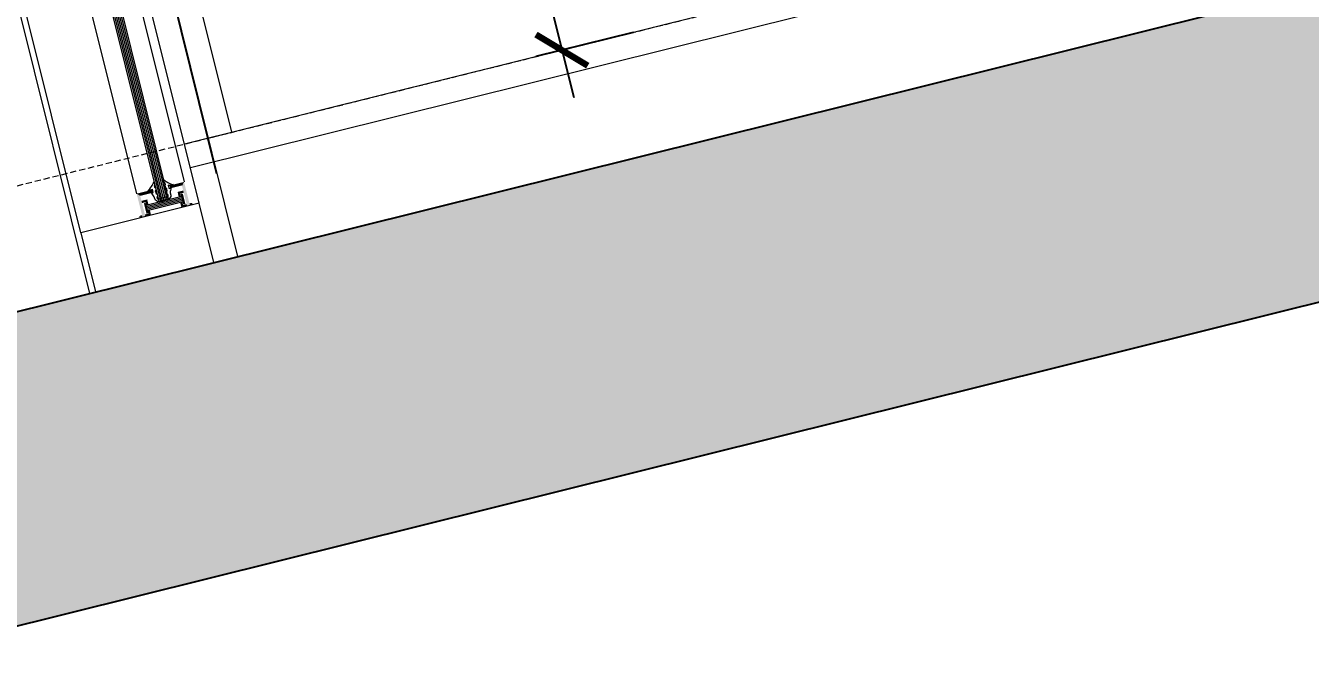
# Model space of a CAD drawing. Header units: inches. Extents: x 122939 to 389145, y 29603 to 574065.
# Drawn here: x 377651 to 378704, y 514774 to 515290 of the extents above; entities that cross this region are included whole.
import ezdxf

# ---------------------------------------------------------------- set-up
doc = ezdxf.new("R2010")
doc.units = ezdxf.units.IN
doc.header["$MEASUREMENT"] = 0
doc.linetypes.add('DASHED', pattern=[0.75, 0.5, -0.25])
doc.linetypes.add('HIDDEN', pattern=[0.375, 0.25, -0.125])
for name, color, linetype, lineweight in [('A-Dim-ID', 9, 'Continuous', 20), ('A-FLOR-TIL1', 6, 'Continuous', 18), ('A-GLAZ', 134, 'Continuous', 18), ('A-RNDR-ALUM', 1, 'Continuous', 9), ('A-RNDR-PT36', 253, 'Continuous', 20), ('Marble', 6, 'Continuous', 0)]:
    doc.layers.add(name, color=color, linetype=linetype, lineweight=lineweight)
for name, color, linetype in [('A-Hidden', 8, 'HIDDEN'), ('A-WALL', 7, 'Continuous'), ('Calliper_wall hatch_CHB', 8, 'Continuous'), ('gypsum', 31, 'Continuous')]:
    doc.layers.add(name, color=color, linetype=linetype)
doc.styles.add('ST9', font='romans.shx', dxfattribs={"width": 0.8})
doc.dimstyles.new('DIM-20', dxfattribs={"dimscale": 1000, "dimtxt": 0.044, "dimasz": 0.035, "dimexe": 0.022, "dimexo": 0.022, "dimgap": 0.022, "dimtad": 1, "dimdec": 0, "dimzin": 0, "dimdsep": 46, "dimtxsty": 'ST9', "dimblk1": 'ARCHTICK', "dimblk2": 'ARCHTICK', "dimsah": 1, "dimcen": 0.088, "dimdle": 0.04, "dimclrd": 256, "dimclre": 256, "dimclrt": 3, "dimadec": 0, "dimazin": 0, "dimtfac": 1, "dimtdec": 0, "dimtix": 1, "dimtofl": 0, "dimtmove": 1, "dimatfit": 3, "dimldrblk": 'CLOSED', "dimfxl": 1, "dimtolj": 1, "dimtzin": 0, "dimarcsym": 0})

# ---------------------------------------------------------------- blocks, each defined once
blk = doc.blocks.new('_ARCHTICK')
at = {"color": 0, "linetype": 'ByBlock', "const_width": 0.15}
blk.add_lwpolyline([(-0.5, -0.5), (0.5, 0.5)], dxfattribs=at)
blk = doc.blocks.new('*D231')
at = {"layer": 'A-Dim-ID', "lineweight": -2, "transparency": 16777216}
for p, q in [((377972.3, 515745.3), (378100.3, 515230.9)), ((378040.3, 515721), (377960.6, 515701.2)), ((378148.9, 515284.2), (378069.3, 515264.4))]:
    blk.add_line(p, q, dxfattribs=at)
at = {"layer": 'Defpoints', "color": 0, "transparency": 16777216}
for p in [(378061.6, 515726.4, 0), (378170.3, 515289.5, 0), (378090.6, 515269.7)]:
    blk.add_point(p, dxfattribs=at)
at = {"layer": 'A-Dim-ID', "lineweight": -2, "transparency": 16777216, "xscale": 35, "yscale": 35, "zscale": 35}
for p, rotation in [((377981.9, 515706.5), 103.9714232829857), ((378090.6, 515269.7), 283.9714232829857)]:
    blk.add_blockref('_ARCHTICK', p, dxfattribs=dict(at, rotation=rotation))
at = {"layer": 'A-Dim-ID', "color": 3, "transparency": 16777216, "insert": (377993.6, 515477.5), "char_height": 44, "attachment_point": 5, "rotation": 103.9714, "style": 'ST9'}
blk.add_mtext('\\A1;450', dxfattribs=at)
blk = doc.blocks.new('_CLOSED')
at = {"color": 0, "linetype": 'ByBlock'}
for p, q in [((-1, 0.167), (0, 0)), ((-1, 0.167), (-1, -0.167)), ((0, 0), (-1, -0.167)), ((0, 0), (-1, 0))]:
    blk.add_line(p, q, dxfattribs=at)

msp = doc.modelspace()

# ---------------------------------------------------------------- hatches: boundary and pattern name
at = {"layer": 'Calliper_wall hatch_CHB', "ltscale": 300}
h = msp.add_hatch(dxfattribs=at)
h.set_pattern_fill('AR-CONC', color=256, scale=10, style=0)
h.set_pattern_definition([(63.971423, (252245.07, 457562.75), (71.11917, 11.227812), [7.5, -82.5]), (8.971423, (252245.07, 457562.75), (-31.625426, 69.643965), [6, -66]), (114.42287, (252251, 457563.69), (39.493744, 80.871776), [6.37402, -70.11421]), (60.15562, (252240.24, 457582.16), (107.5631, 9.704993), [11.25, -123.75]), (110.60706, (252249.21, 457582.97), (67.1822, 117.09634), [9.561034, -105.17138]), (5.15559, (252240.24, 457582.16), (67.1822, 117.09634), [9, -99]), (34.971423, (252251.155, 457579.72), (67.645578, -24.659192), [7.5, -82.5]), (339.971423, (252251.155, 457579.72), (6.103844, 76.244295), [6, -66]), (85.42287, (252256.79, 457577.67), (73.74942, 51.585102), [6.37402, -70.11421]), (51.471423, (252245.073, 457562.752), (-6.857308, 32.598146), [0, -65.2, 0, -67, 0, -66.25]), (21.471423, (252245.073, 457562.752), (16.006101, 44.62585), [0, -38.2, 0, -63.7, 0, -25.25]), (341.471423, (252223.433, 457557.368), (52.3475577, 10.6997366), [0, -25, 0, -78, 0, -103.5]), (331.471423, (252213.73, 457554.953), (54.17642, 23.794676), [0, -32.5, 0, -51.8, 0, -73.5])])
h.paths.add_polyline_path([(377547.511, 514773.888), (377487.151, 515016.492), (383006.953, 516389.81), (383067.312, 516147.205)])

# ---------------------------------------------------------------- linework, layer by layer
at = {"layer": 'A-FLOR-TIL1'}
for p, q in [((382982.809, 516486.851, 0), (377781.324, 515192.731, 0)), ((382987.638, 516467.443, 0), (377786.153, 515173.322, 0))]:
    msp.add_line(p, q, dxfattribs=at)
at = {"layer": 'A-GLAZ'}
for p, q in [((377089.378, 517842.512, 0.001), (377760.556, 515144.834, 0.003)), ((377090.673, 517842.834, 0.001), (377761.851, 515145.156, 0.003)), ((377091.969, 517843.156, 0.001), (377763.146, 515145.478, 0.003)), ((377093.264, 517843.479, 0.001), (377764.442, 515145.8, 0.003)), ((377094.559, 517843.801, 0.001), (377765.737, 515146.123, 0.003)), ((377095.854, 517844.123, 0.001), (377767.032, 515146.445, 0.003)), ((377097.149, 517844.445, 0.001), (377768.327, 515146.767, 0.003))]:
    msp.add_line(p, q, dxfattribs=at)
at = {"layer": 'A-Hidden', "linetype": 'DASHED', "lineweight": 0, "ltscale": 10}
msp.add_line((376727.15, 514930.454, 0), (384641.132, 516899.439, 0), dxfattribs=at)
at = {"layer": 'A-RNDR-ALUM'}
for p, q in [((377793.401, 515144.188, 0.003), (377117.373, 517861.363, 0.001)), ((377696.375, 515120.071, 0), (377020.346, 517837.246, 0.001)), ((377779.108, 515149.889, 0), (377749.569, 515142.54, 0)), ((377779.108, 515149.889, 0), (377749.569, 515142.54, 0)), ((377779.39, 515148.756, 0), (377749.851, 515141.406, 0)), ((377779.39, 515148.756, 0), (377749.851, 515141.406, 0)), ((377777.27, 515151.151, 0), (377776.623, 515150.99, 0)), ((377777.27, 515151.151, 0), (377776.623, 515150.99, 0)), ((377779.353, 515151.669, 0), (377778.705, 515151.508, 0)), ((377779.353, 515151.669, 0), (377778.705, 515151.508, 0)), ((377778.705, 515151.508, 0), (377780.639, 515143.737, 0)), ((377778.705, 515151.508, 0), (377780.639, 515143.737, 0)), ((377779.353, 515151.669, 0), (377781.286, 515143.898, 0)), ((377779.353, 515151.669, 0), (377781.286, 515143.898, 0)), ((377748.519, 515143.998, 0), (377749.167, 515144.159, 0)), ((377748.519, 515143.998, 0), (377749.167, 515144.159, 0)), ((377748.519, 515143.998, 0), (377750.452, 515136.226, 0)), ((377748.519, 515143.998, 0), (377750.452, 515136.226, 0)), ((377749.167, 515144.159, 0), (377751.1, 515136.388, 0)), ((377749.167, 515144.159, 0), (377751.1, 515136.388, 0)), ((377779.672, 515147.622, 0), (377750.133, 515140.273, 0)), ((377779.672, 515147.622, 0), (377750.133, 515140.273, 0)), ((377779.954, 515146.489, 0), (377750.415, 515139.14, 0)), ((377779.954, 515146.489, 0), (377750.415, 515139.14, 0)), ((377780.236, 515145.356, 0), (377750.697, 515138.007, 0)), ((377780.236, 515145.356, 0), (377750.697, 515138.007, 0)), ((377779.204, 515143.38, 0), (377778.556, 515143.219, 0)), ((377779.204, 515143.38, 0), (377778.556, 515143.219, 0)), ((377781.286, 515143.898, 0), (377780.639, 515143.737, 0)), ((377781.286, 515143.898, 0), (377780.639, 515143.737, 0)), ((377750.452, 515136.226, 0), (377751.1, 515136.388, 0)), ((377750.452, 515136.226, 0), (377751.1, 515136.388, 0))]:
    msp.add_line(p, q, dxfattribs=at)
at = {"layer": 'A-RNDR-ALUM', "elevation": -0.002}
msp.add_lwpolyline([(377754.22, 515152.61), (377755.775, 515152.996), (377755.069, 515155.83, -0.01555259), (377754.392, 515155.128), (377751.309, 515154.361, 0.10430437), (377756.31, 515161.9), (377756.933, 515159.396, -0.01603552), (377756.467, 515158.504), (377756.768, 515157.295), (377757.577, 515156.808), (377758.26, 515154.061), (377757.452, 515154.547), (377758.025, 515152.244), (377758.834, 515151.757), (377759.517, 515149.01), (377758.708, 515149.496), (377759.023, 515148.231, 0.41421356), (377759.832, 515147.745), (377767.603, 515149.678, 0.41421356), (377768.089, 515150.487), (377767.775, 515151.752), (377767.288, 515150.943), (377766.605, 515153.691), (377767.091, 515154.499), (377766.518, 515156.803), (377766.031, 515155.994), (377765.348, 515158.742), (377765.834, 515159.55), (377765.533, 515160.76, -0.01603552), (377764.704, 515161.33), (377764.081, 515163.833, 0.10430437), (377772.032, 515159.517), (377768.949, 515158.75, -0.01555259), (377768.021, 515159.053), (377768.726, 515156.219), (377770.281, 515156.605, 0.02164637), (377769.578, 515152.794), (377770.032, 515150.97, -0.41421356), (377768.086, 515147.735), (377760.315, 515145.802, -0.41421356), (377757.08, 515147.748), (377756.626, 515149.572, 0.02164637)], format="xyb", close=True, dxfattribs=at)
msp.add_lwpolyline([(377793.396, 515144.21), (377696.375, 515120.071), (377708.447, 515071.55), (377805.467, 515095.689)], close=True, dxfattribs=at)
at = {"layer": 'A-RNDR-ALUM', "const_width": 0.928, "elevation": 0}
for points in [[(377786.952, 515144.031, -0.41421356), (377787.523, 515143.688)], [(377786.952, 515144.031, -0.41421356), (377787.523, 515143.688)], [(377745.243, 515133.671, 0.41421356), (377744.9, 515133.101)], [(377745.243, 515133.671, 0.41421356), (377744.9, 515133.101)]]:
    msp.add_lwpolyline(points, format="xyb", dxfattribs=at)
at = {"layer": 'A-RNDR-ALUM'}
for points in [[(377779.79, 515160.209, 0), (377779.5, 515161.375, 0), (377769.377, 515157.619, 0), (377769.087, 515158.784, 0)], [(377779.79, 515160.209, 0), (377779.5, 515161.375, 0), (377769.377, 515157.619, 0), (377769.087, 515158.784, 0)], [(377780.079, 515159.044, 0), (377779.789, 515160.21, 0), (377769.667, 515156.453, 0), (377769.377, 515157.619, 0)], [(377780.079, 515159.044, 0), (377779.789, 515160.21, 0), (377769.667, 515156.453, 0), (377769.377, 515157.619, 0)], [(377744.537, 515151.438, 0), (377744.247, 515152.604, 0), (377754.949, 515154.029, 0), (377754.659, 515155.194, 0)], [(377744.537, 515151.438, 0), (377744.247, 515152.604, 0), (377754.949, 515154.029, 0), (377754.659, 515155.194, 0)], [(377744.826, 515150.273, 0), (377744.536, 515151.439, 0), (377755.239, 515152.864, 0), (377754.949, 515154.029, 0)], [(377744.826, 515150.273, 0), (377744.536, 515151.439, 0), (377755.239, 515152.864, 0), (377754.949, 515154.029, 0)], [(377780.313, 515154.685, 0), (377780.764, 515152.872, 0), (377775.65, 515153.525, 0), (377777.915, 515152.163, 0)], [(377780.313, 515154.685, 0), (377780.764, 515152.872, 0), (377775.65, 515153.525, 0), (377777.915, 515152.163, 0)], [(377778.43, 515150.091, 0), (377776.617, 515149.64, 0), (377777.915, 515152.163, 0), (377775.65, 515153.525, 0)], [(377778.43, 515150.091, 0), (377776.617, 515149.64, 0), (377777.915, 515152.163, 0), (377775.65, 515153.525, 0)], [(377746.12, 515146.178, 0), (377746.571, 515144.365, 0), (377750.783, 515147.338, 0), (377749.421, 515145.074, 0)], [(377746.12, 515146.178, 0), (377746.571, 515144.365, 0), (377750.783, 515147.338, 0), (377749.421, 515145.074, 0)], [(377749.936, 515143.002, 0), (377751.75, 515143.453, 0), (377749.421, 515145.074, 0), (377750.783, 515147.338, 0)], [(377749.936, 515143.002, 0), (377751.75, 515143.453, 0), (377749.421, 515145.074, 0), (377750.783, 515147.338, 0)], [(377751.225, 515137.821, 0), (377753.039, 515138.272, 0), (377751.741, 515135.749, 0), (377754.005, 515134.386, 0)], [(377751.225, 515137.821, 0), (377753.039, 515138.272, 0), (377751.741, 515135.749, 0), (377754.005, 515134.386, 0)], [(377779.719, 515144.91, 0), (377777.906, 515144.459, 0), (377780.235, 515142.838, 0), (377778.873, 515140.573, 0)], [(377779.719, 515144.91, 0), (377777.906, 515144.459, 0), (377780.235, 515142.838, 0), (377778.873, 515140.573, 0)], [(377780.235, 515142.838, 0), (377778.873, 515140.573, 0), (377783.084, 515143.547, 0), (377783.536, 515141.733, 0)], [(377780.235, 515142.838, 0), (377778.873, 515140.573, 0), (377783.084, 515143.547, 0), (377783.536, 515141.733, 0)], [(377785.867, 515142.313, 0), (377787.066, 515143.575, 0), (377785.416, 515144.127, 0), (377786.84, 515144.481, 0)], [(377785.867, 515142.313, 0), (377787.066, 515143.575, 0), (377785.416, 515144.127, 0), (377786.84, 515144.481, 0)], [(377788.198, 515142.894, 0), (377787.973, 515143.8, 0), (377785.867, 515142.313, 0), (377787.066, 515143.575, 0)], [(377788.198, 515142.894, 0), (377787.973, 515143.8, 0), (377785.867, 515142.313, 0), (377787.066, 515143.575, 0)], [(377744.68, 515132.066, 0), (377744.454, 515132.973, 0), (377747.011, 515132.646, 0), (377745.361, 515133.198, 0)], [(377744.68, 515132.066, 0), (377744.454, 515132.973, 0), (377747.011, 515132.646, 0), (377745.361, 515133.198, 0)], [(377747.011, 515132.646, 0), (377745.361, 515133.198, 0), (377746.56, 515134.46, 0), (377745.136, 515134.105, 0)], [(377747.011, 515132.646, 0), (377745.361, 515133.198, 0), (377746.56, 515134.46, 0), (377745.136, 515134.105, 0)], [(377751.741, 515135.749, 0), (377754.005, 515134.386, 0), (377748.892, 515135.04, 0), (377749.343, 515133.226, 0)], [(377751.741, 515135.749, 0), (377754.005, 515134.386, 0), (377748.892, 515135.04, 0), (377749.343, 515133.226, 0)]]:
    msp.add_solid(points, dxfattribs=at)
for points in [[(377781.03, 515161.756, 0), (377779.278, 515158.845, 0), (377778.957, 515161.24, 0), (377779.537, 515158.909, 0)], [(377781.03, 515161.756, 0), (377779.278, 515158.845, 0), (377778.957, 515161.24, 0), (377779.537, 515158.909, 0)], [(377781.03, 515161.756, 0.003), (377779.278, 515158.845, 0.003), (377785.867, 515142.313, 0.003), (377783.536, 515141.733, 0.003)], [(377781.03, 515161.756, 0.003), (377779.278, 515158.845, 0.003), (377785.867, 515142.313, 0.003), (377783.536, 515141.733, 0.003)], [(377742.174, 515152.089, 0), (377745.085, 515150.338, 0), (377744.246, 515152.604, 0), (377744.826, 515150.273, 0)], [(377742.174, 515152.089, 0), (377745.085, 515150.338, 0), (377744.246, 515152.604, 0), (377744.826, 515150.273, 0)], [(377745.085, 515150.338, 0.003), (377742.174, 515152.089, 0.003), (377749.343, 515133.226, 0.003), (377747.011, 515132.646, 0.003)], [(377745.085, 515150.338, 0.003), (377742.174, 515152.089, 0.003), (377749.343, 515133.226, 0.003), (377747.011, 515132.646, 0.003)]]:
    msp.add_trace(points, dxfattribs=at)
at = {"layer": 'A-RNDR-PT36'}
for p, q in [((376838.181, 519066.29, 0), (377824.902, 515100.524, 0)), ((376716.895, 519036.114, -0.001), (377703.574, 515070.338, -0.001)), ((377114.67, 517840.067, 0.001), (377781.03, 515161.756, 0.003)), ((377742.174, 515152.089, 0.003), (377075.815, 517830.4, 0.001))]:
    msp.add_line(p, q, dxfattribs=at)
at = {"layer": 'A-WALL'}
for p, q in [((377487.151, 515016.492, 0), (383006.953, 516389.81, 0.001)), ((377547.511, 514773.888, 0), (383067.312, 516147.205, 0.001))]:
    msp.add_line(p, q, dxfattribs=at)
at = {"layer": 'gypsum', "color": 8}
msp.add_line((377807.976, 515168.447, 0), (376931.556, 518691.058, 0), dxfattribs=at)
at = {"layer": 'Marble', "elevation": 0}
msp.add_lwpolyline([(377774.671, 515314.734), (377771.76, 515314.009), (377772.484, 515311.098), (377800.732, 515197.559), (377820.141, 515202.388), (377794.79, 515304.282), (377791.879, 515303.557, 0.41481606), (377779.76, 515310.847), (377779.036, 515313.759), (377776.612, 515315.216), (377774.671, 515314.734)], format="xyb", dxfattribs=at)

# ---------------------------------------------------------------- dimensions: what is measured, and where the dimension line sits
at = {"layer": 'A-Dim-ID'}
dim = msp.add_linear_dim(base=(378090.632, 515269.686, 0), p1=(378061.604, 515726.351, 0), p2=(378170.291, 515289.505, 0), angle=103.971423, dimstyle='DIM-20', dxfattribs=at)
dim.commit()
dim.dimension.update_dxf_attribs({"geometry": '*D231', "text_midpoint": (377993.59, 515477.485, 0)})

doc.saveas('drawing.dxf')
